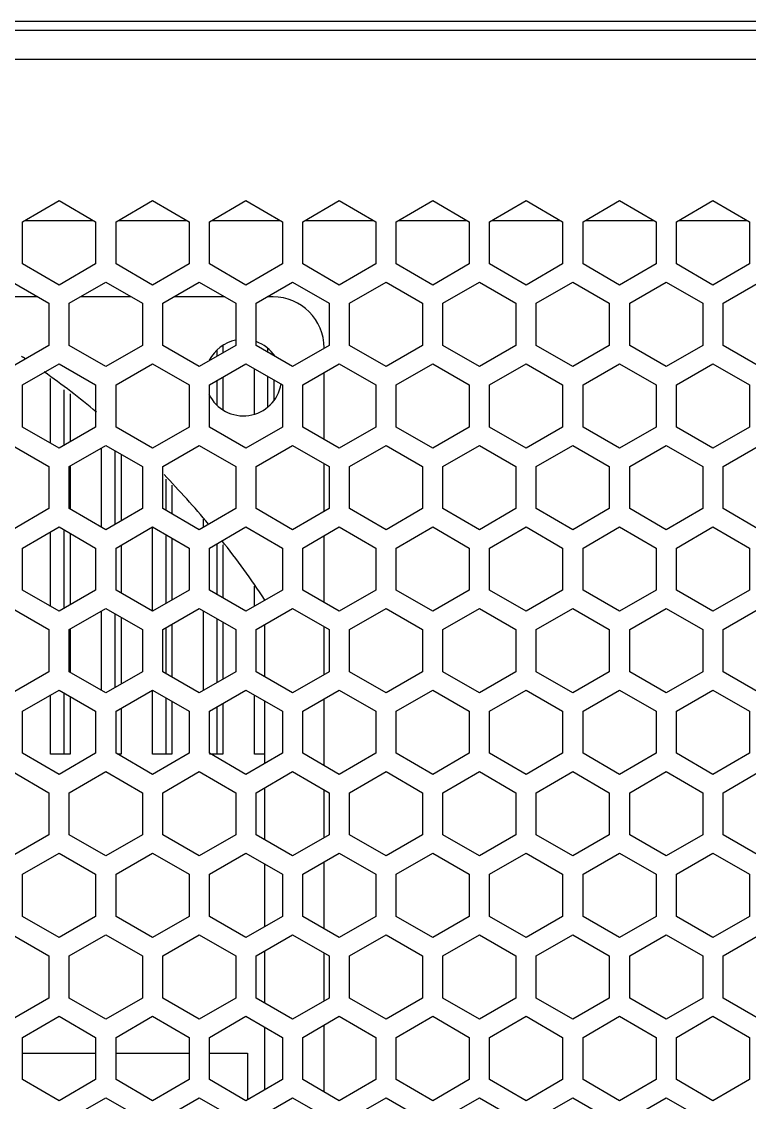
# Model space of a CAD drawing. Header units: millimetres. Extents: x 10297564 to 11610295, y -9287743 to -8409454.
# Drawn here: x 10534045 to 10534905, y -9094946 to -9093670 of the extents above; entities that cross this region are included whole.
import ezdxf

# ---------------------------------------------------------------- set-up
doc = ezdxf.new("R2010")
doc.units = ezdxf.units.MM
doc.header["$LTSCALE"] = 100
doc.layers.add('-0', color=7, linetype='Continuous')

# ---------------------------------------------------------------- blocks, each defined once
blk = doc.blocks.new('인버터 외형도')
at = {"layer": '-0', "linetype": 'Continuous'}
for p, q in [((127467.44, 40890.73), (115864.67, 40890.73)), ((115864.67, 40883.21), (127467.44, 40883.21)), ((115864.67, 40857.62), (127467.44, 40857.62)), ((123678.86, 40713.51), (123711.22, 40732.19)), ((123711.22, 40732.19), (123743.57, 40713.51)), ((123761.63, 40713.51), (123793.99, 40732.19)), ((123793.99, 40732.19), (123826.34, 40713.51)), ((123844.4, 40713.51), (123876.75, 40732.19)), ((123876.75, 40732.19), (123909.11, 40713.51)), ((123927.17, 40713.51), (123959.52, 40732.19)), ((123959.52, 40732.19), (123991.88, 40713.51)), ((124009.94, 40713.51), (124042.29, 40732.19)), ((124042.29, 40732.19), (124074.65, 40713.51)), ((124092.71, 40713.51), (124125.06, 40732.19)), ((124125.06, 40732.19), (124157.42, 40713.51)), ((124175.48, 40713.51), (124207.83, 40732.19)), ((124207.83, 40732.19), (124240.19, 40713.51)), ((124258.25, 40713.51), (124290.6, 40732.19)), ((124290.6, 40732.19), (124322.96, 40713.51)), ((123678.86, 40676.15), (123678.86, 40713.51)), ((123680.84, 40714.66), (123741.59, 40714.66)), ((123743.57, 40713.51), (123743.57, 40676.15)), ((123761.63, 40676.15), (123761.63, 40713.51)), ((123763.61, 40714.66), (123824.36, 40714.66)), ((123826.34, 40713.51), (123826.34, 40676.15)), ((123844.4, 40676.15), (123844.4, 40713.51)), ((123846.38, 40714.66), (123907.13, 40714.66)), ((123909.11, 40713.51), (123909.11, 40676.15)), ((123927.17, 40676.15), (123927.17, 40713.51)), ((123929.15, 40714.66), (123989.9, 40714.66)), ((123991.88, 40713.51), (123991.88, 40676.15)), ((124009.94, 40676.15), (124009.94, 40713.51)), ((124011.92, 40714.66), (124072.67, 40714.66)), ((124074.65, 40713.51), (124074.65, 40676.15)), ((124092.71, 40676.15), (124092.71, 40713.51)), ((124094.69, 40714.66), (124155.43, 40714.66)), ((124157.42, 40713.51), (124157.42, 40676.15)), ((124175.48, 40676.15), (124175.48, 40713.51)), ((124177.46, 40714.66), (124238.2, 40714.66)), ((124240.19, 40713.51), (124240.19, 40676.15)), ((124258.25, 40676.15), (124258.25, 40713.51)), ((124260.23, 40714.66), (124320.97, 40714.66)), ((124322.96, 40713.51), (124322.96, 40676.15)), ((123711.22, 40657.47), (123678.86, 40676.15)), ((123743.57, 40676.15), (123711.22, 40657.47)), ((123793.99, 40657.47), (123761.63, 40676.15)), ((123826.34, 40676.15), (123793.99, 40657.47)), ((123876.75, 40657.47), (123844.4, 40676.15)), ((123909.11, 40676.15), (123876.75, 40657.47)), ((123959.52, 40657.47), (123927.17, 40676.15)), ((123991.88, 40676.15), (123959.52, 40657.47)), ((124042.29, 40657.47), (124009.94, 40676.15)), ((124074.65, 40676.15), (124042.29, 40657.47)), ((124125.06, 40657.47), (124092.71, 40676.15)), ((124157.42, 40676.15), (124125.06, 40657.47)), ((124207.83, 40657.47), (124175.48, 40676.15)), ((124240.19, 40676.15), (124207.83, 40657.47)), ((124290.6, 40657.47), (124258.25, 40676.15)), ((124322.96, 40676.15), (124290.6, 40657.47)), ((123669.83, 40659.96), (123702.19, 40641.28)), ((123720.25, 40641.28), (123752.6, 40659.96)), ((123752.6, 40659.96), (123784.96, 40641.28)), ((123803.01, 40641.28), (123835.37, 40659.96)), ((123835.37, 40659.96), (123867.73, 40641.28)), ((123885.78, 40641.28), (123918.14, 40659.96)), ((123918.14, 40659.96), (123950.49, 40641.28)), ((123968.55, 40641.28), (124000.91, 40659.96)), ((124000.91, 40659.96), (124033.26, 40641.28)), ((124051.32, 40641.28), (124083.68, 40659.96)), ((124083.68, 40659.96), (124116.03, 40641.28)), ((124134.09, 40641.28), (124166.45, 40659.96)), ((124166.45, 40659.96), (124198.8, 40641.28)), ((124216.86, 40641.28), (124249.22, 40659.96)), ((124249.22, 40659.96), (124281.57, 40641.28)), ((124299.63, 40641.28), (124331.99, 40659.96)), ((123692.38, 40646.94), (123647.28, 40646.94)), ((123702.19, 40641.28), (123702.19, 40603.92)), ((123720.25, 40603.92), (123720.25, 40641.28)), ((123775.15, 40646.94), (123730.05, 40646.94)), ((123784.96, 40641.28), (123784.96, 40603.92)), ((123803.01, 40603.92), (123803.01, 40641.28)), ((123857.92, 40646.94), (123812.82, 40646.94)), ((123867.73, 40641.28), (123867.73, 40603.92)), ((123885.78, 40603.92), (123885.78, 40641.28)), ((123900.83, 40646.94), (123895.59, 40646.94)), ((123950.49, 40641.28), (123950.49, 40603.92)), ((123968.55, 40603.92), (123968.55, 40641.28)), ((124033.26, 40641.28), (124033.26, 40603.92)), ((124051.32, 40603.92), (124051.32, 40641.28)), ((124116.03, 40641.28), (124116.03, 40603.92)), ((124134.09, 40603.92), (124134.09, 40641.28)), ((124198.8, 40641.28), (124198.8, 40603.92)), ((124216.86, 40603.92), (124216.86, 40641.28)), ((124281.57, 40641.28), (124281.57, 40603.92)), ((124299.63, 40603.92), (124299.63, 40641.28)), ((123702.19, 40603.92), (123669.83, 40585.24)), ((123752.6, 40585.24), (123720.25, 40603.92)), ((123784.96, 40603.92), (123752.6, 40585.24)), ((123835.37, 40585.24), (123803.01, 40603.92)), ((123867.73, 40603.92), (123835.37, 40585.24)), ((123856.36, 40603.75), (123856.36, 40597.36)), ((123918.14, 40585.24), (123885.78, 40603.92)), ((123896.31, 40597.84), (123896.31, 40600.93)), ((123950.49, 40603.92), (123918.14, 40585.24)), ((123945.98, 40601.31), (123945.98, 40601.79)), ((124000.91, 40585.24), (123968.55, 40603.92)), ((124033.26, 40603.92), (124000.91, 40585.24)), ((124083.68, 40585.24), (124051.32, 40603.92)), ((124116.03, 40603.92), (124083.68, 40585.24)), ((124166.45, 40585.24), (124134.09, 40603.92)), ((124198.8, 40603.92), (124166.45, 40585.24)), ((124249.22, 40585.24), (124216.86, 40603.92)), ((124281.57, 40603.92), (124249.22, 40585.24)), ((124331.99, 40585.24), (124299.63, 40603.92)), ((123851.17, 40594.36), (123851.17, 40599.42)), ((123678.86, 40569.04), (123711.22, 40587.72)), ((123711.22, 40587.72), (123743.57, 40569.04)), ((123761.63, 40569.04), (123793.99, 40587.72)), ((123793.99, 40587.72), (123826.34, 40569.04)), ((123844.4, 40569.04), (123876.75, 40587.72)), ((123876.75, 40587.72), (123909.11, 40569.04)), ((123884.27, 40543.14), (123884.27, 40583.38)), ((123927.17, 40569.04), (123959.52, 40587.72)), ((123959.52, 40587.72), (123991.88, 40569.04)), ((124009.94, 40569.04), (124042.29, 40587.72)), ((124042.29, 40587.72), (124074.65, 40569.04)), ((124092.71, 40569.04), (124125.06, 40587.72)), ((124125.06, 40587.72), (124157.42, 40569.04)), ((124175.48, 40569.04), (124207.83, 40587.72)), ((124207.83, 40587.72), (124240.19, 40569.04)), ((124258.25, 40569.04), (124290.6, 40587.72)), ((124290.6, 40587.72), (124322.96, 40569.04)), ((123703.69, 40517.35), (123703.69, 40574.63)), ((123851.17, 40551.49), (123851.17, 40572.95)), ((123856.36, 40575.95), (123856.36, 40547.16)), ((123896.31, 40549.98), (123896.31, 40576.43)), ((123901.51, 40573.43), (123901.51, 40555.17)), ((123945.98, 40520.82), (123945.98, 40579.9)), ((123678.86, 40531.68), (123678.86, 40569.04)), ((123715.73, 40515.61), (123715.73, 40564.55)), ((123743.57, 40569.04), (123743.57, 40531.68)), ((123761.63, 40531.68), (123761.63, 40569.04)), ((123826.34, 40569.04), (123826.34, 40531.68)), ((123844.4, 40531.68), (123844.4, 40569.04)), ((123909.11, 40569.04), (123909.11, 40531.68)), ((123927.17, 40531.68), (123927.17, 40569.04)), ((123991.88, 40569.04), (123991.88, 40531.68)), ((124009.94, 40531.68), (124009.94, 40569.04)), ((124074.65, 40569.04), (124074.65, 40531.68)), ((124092.71, 40531.68), (124092.71, 40569.04)), ((124157.42, 40569.04), (124157.42, 40531.68)), ((124175.48, 40531.68), (124175.48, 40569.04)), ((124240.19, 40569.04), (124240.19, 40531.68)), ((124258.25, 40531.68), (124258.25, 40569.04)), ((124322.96, 40569.04), (124322.96, 40531.68)), ((123720.92, 40561), (123720.92, 40518.61)), ((123711.22, 40513), (123678.86, 40531.68)), ((123743.57, 40531.68), (123711.22, 40513)), ((123793.99, 40513), (123761.63, 40531.68)), ((123826.34, 40531.68), (123793.99, 40513)), ((123876.75, 40513), (123844.4, 40531.68)), ((123909.11, 40531.68), (123876.75, 40513)), ((123959.52, 40513), (123927.17, 40531.68)), ((123991.88, 40531.68), (123959.52, 40513)), ((124042.29, 40513), (124009.94, 40531.68)), ((124074.65, 40531.68), (124042.29, 40513)), ((124125.06, 40513), (124092.71, 40531.68)), ((124157.42, 40531.68), (124125.06, 40513)), ((124207.83, 40513), (124175.48, 40531.68)), ((124240.19, 40531.68), (124207.83, 40513)), ((124290.6, 40513), (124258.25, 40531.68)), ((124322.96, 40531.68), (124290.6, 40513)), ((123669.83, 40515.49), (123702.19, 40496.81)), ((123720.25, 40496.81), (123752.6, 40515.49)), ((123752.6, 40515.49), (123784.96, 40496.81)), ((123803.01, 40496.81), (123835.37, 40515.49)), ((123835.37, 40515.49), (123867.73, 40496.81)), ((123885.78, 40496.81), (123918.14, 40515.49)), ((123918.14, 40515.49), (123950.49, 40496.81)), ((123968.55, 40496.81), (124000.91, 40515.49)), ((124000.91, 40515.49), (124033.26, 40496.81)), ((124051.32, 40496.81), (124083.68, 40515.49)), ((124083.68, 40515.49), (124116.03, 40496.81)), ((124134.09, 40496.81), (124166.45, 40515.49)), ((124166.45, 40515.49), (124198.8, 40496.81)), ((124216.86, 40496.81), (124249.22, 40515.49)), ((124249.22, 40515.49), (124281.57, 40496.81)), ((124299.63, 40496.81), (124331.99, 40515.49)), ((123748.83, 40442.94), (123748.83, 40513.31)), ((123760.87, 40445.54), (123760.87, 40510.71)), ((123766.07, 40507.71), (123766.07, 40448.54)), ((123702.19, 40496.81), (123702.19, 40459.45)), ((123720.25, 40459.45), (123720.25, 40496.81)), ((123720.92, 40496.81), (123720.92, 40459.45)), ((123784.96, 40496.81), (123784.96, 40459.45)), ((123803.01, 40459.45), (123803.01, 40496.81)), ((123867.73, 40496.81), (123867.73, 40459.45)), ((123885.78, 40459.45), (123885.78, 40496.81)), ((123945.98, 40456.84), (123945.98, 40499.42)), ((123950.49, 40496.81), (123950.49, 40459.45)), ((123968.55, 40459.45), (123968.55, 40496.81)), ((124033.26, 40496.81), (124033.26, 40459.45)), ((124051.32, 40459.45), (124051.32, 40496.81)), ((124116.03, 40496.81), (124116.03, 40459.45)), ((124134.09, 40459.45), (124134.09, 40496.81)), ((124198.8, 40496.81), (124198.8, 40459.45)), ((124216.86, 40459.45), (124216.86, 40496.81)), ((124281.57, 40496.81), (124281.57, 40459.45)), ((124299.63, 40459.45), (124299.63, 40496.81)), ((123806.02, 40457.71), (123806.02, 40485.39)), ((123811.22, 40480.2), (123811.22, 40454.71)), ((123702.19, 40459.45), (123669.83, 40440.77)), ((123752.6, 40440.77), (123720.25, 40459.45)), ((123784.96, 40459.45), (123752.6, 40440.77)), ((123835.37, 40440.77), (123803.01, 40459.45)), ((123867.73, 40459.45), (123835.37, 40440.77)), ((123918.14, 40440.77), (123885.78, 40459.45)), ((123950.49, 40459.45), (123918.14, 40440.77)), ((124000.91, 40440.77), (123968.55, 40459.45)), ((124033.26, 40459.45), (124000.91, 40440.77)), ((124083.68, 40440.77), (124051.32, 40459.45)), ((124116.03, 40459.45), (124083.68, 40440.77)), ((124166.45, 40440.77), (124134.09, 40459.45)), ((124198.8, 40459.45), (124166.45, 40440.77)), ((124249.22, 40440.77), (124216.86, 40459.45)), ((124281.57, 40459.45), (124249.22, 40440.77)), ((124331.99, 40440.77), (124299.63, 40459.45)), ((123839.13, 40442.94), (123839.13, 40450)), ((123678.86, 40424.57), (123711.22, 40443.25)), ((123703.69, 40372.88), (123703.69, 40438.91)), ((123711.22, 40443.25), (123743.57, 40424.57)), ((123715.73, 40371.14), (123715.73, 40440.65)), ((123761.63, 40424.57), (123793.99, 40443.25)), ((123793.98, 40368.53), (123793.98, 40443.25)), ((123793.99, 40443.25), (123826.34, 40424.57)), ((123844.4, 40424.57), (123876.75, 40443.25)), ((123876.75, 40443.25), (123909.11, 40424.57)), ((123927.17, 40424.57), (123959.52, 40443.25)), ((123959.52, 40443.25), (123991.88, 40424.57)), ((124009.94, 40424.57), (124042.29, 40443.25)), ((124042.29, 40443.25), (124074.65, 40424.57)), ((124092.71, 40424.57), (124125.06, 40443.25)), ((124125.06, 40443.25), (124157.42, 40424.57)), ((124175.48, 40424.57), (124207.83, 40443.25)), ((124207.83, 40443.25), (124240.19, 40424.57)), ((124258.25, 40424.57), (124290.6, 40443.25)), ((124290.6, 40443.25), (124322.96, 40424.57)), ((123720.92, 40437.65), (123720.92, 40374.14)), ((123806.02, 40375.48), (123806.02, 40436.31)), ((123811.22, 40433.31), (123811.22, 40378.48)), ((123945.98, 40376.35), (123945.98, 40435.43)), ((123678.86, 40387.21), (123678.86, 40424.57)), ((123743.57, 40424.57), (123743.57, 40387.21)), ((123761.63, 40387.21), (123761.63, 40424.57)), ((123766.07, 40427.14), (123766.07, 40384.65)), ((123826.34, 40424.57), (123826.34, 40387.21)), ((123844.4, 40387.21), (123844.4, 40424.57)), ((123851.17, 40383.3), (123851.17, 40428.48)), ((123856.36, 40427.26), (123856.36, 40380.31)), ((123909.11, 40424.57), (123909.11, 40387.21)), ((123927.17, 40387.21), (123927.17, 40424.57)), ((123991.88, 40424.57), (123991.88, 40387.21)), ((124009.94, 40387.21), (124009.94, 40424.57)), ((124074.65, 40424.57), (124074.65, 40387.21)), ((124092.71, 40387.21), (124092.71, 40424.57)), ((124157.42, 40424.57), (124157.42, 40387.21)), ((124175.48, 40387.21), (124175.48, 40424.57)), ((124240.19, 40424.57), (124240.19, 40387.21)), ((124258.25, 40387.21), (124258.25, 40424.57)), ((124322.96, 40424.57), (124322.96, 40387.21)), ((123884.27, 40372.87), (123884.27, 40390.76)), ((123711.22, 40368.53), (123678.86, 40387.21)), ((123743.57, 40387.21), (123711.22, 40368.53)), ((123793.99, 40368.53), (123761.63, 40387.21)), ((123826.34, 40387.21), (123793.99, 40368.53)), ((123876.75, 40368.53), (123844.4, 40387.21)), ((123909.11, 40387.21), (123876.75, 40368.53)), ((123959.52, 40368.53), (123927.17, 40387.21)), ((123991.88, 40387.21), (123959.52, 40368.53)), ((124042.29, 40368.53), (124009.94, 40387.21)), ((124074.65, 40387.21), (124042.29, 40368.53)), ((124125.06, 40368.53), (124092.71, 40387.21)), ((124157.42, 40387.21), (124125.06, 40368.53)), ((124207.83, 40368.53), (124175.48, 40387.21)), ((124240.19, 40387.21), (124207.83, 40368.53)), ((124290.6, 40368.53), (124258.25, 40387.21)), ((124322.96, 40387.21), (124290.6, 40368.53)), ((123893.31, 40378.94), (123893.31, 40378.09)), ((123669.83, 40371.02), (123702.19, 40352.34)), ((123720.25, 40352.34), (123752.6, 40371.02)), ((123748.83, 40298.47), (123748.83, 40368.84)), ((123752.6, 40371.02), (123784.96, 40352.34)), ((123760.87, 40301.07), (123760.87, 40366.24)), ((123766.07, 40363.24), (123766.07, 40304.07)), ((123803.01, 40352.34), (123835.37, 40371.02)), ((123835.37, 40371.02), (123867.73, 40352.34)), ((123839.13, 40298.47), (123839.13, 40368.85)), ((123851.17, 40305.42), (123851.17, 40361.9)), ((123885.78, 40352.34), (123918.14, 40371.02)), ((123918.14, 40371.02), (123950.49, 40352.34)), ((123968.55, 40352.34), (124000.91, 40371.02)), ((124000.91, 40371.02), (124033.26, 40352.34)), ((124051.32, 40352.34), (124083.68, 40371.02)), ((124083.68, 40371.02), (124116.03, 40352.34)), ((124134.09, 40352.34), (124166.45, 40371.02)), ((124166.45, 40371.02), (124198.8, 40352.34)), ((124216.86, 40352.34), (124249.22, 40371.02)), ((124249.22, 40371.02), (124281.57, 40352.34)), ((124299.63, 40352.34), (124331.99, 40371.02)), ((123702.19, 40352.34), (123702.19, 40314.98)), ((123720.25, 40314.98), (123720.25, 40352.34)), ((123720.92, 40352.34), (123720.92, 40314.98)), ((123784.96, 40352.34), (123784.96, 40314.98)), ((123803.01, 40314.98), (123803.01, 40352.34)), ((123806.02, 40313.24), (123806.02, 40354.07)), ((123811.22, 40357.07), (123811.22, 40310.24)), ((123856.36, 40358.9), (123856.36, 40308.42)), ((123867.73, 40352.34), (123867.73, 40314.98)), ((123885.78, 40314.98), (123885.78, 40352.34)), ((123893.31, 40356.68), (123893.31, 40310.63)), ((123945.98, 40312.37), (123945.98, 40354.94)), ((123950.49, 40352.34), (123950.49, 40314.98)), ((123968.55, 40314.98), (123968.55, 40352.34)), ((124033.26, 40352.34), (124033.26, 40314.98)), ((124051.32, 40314.98), (124051.32, 40352.34)), ((124116.03, 40352.34), (124116.03, 40314.98)), ((124134.09, 40314.98), (124134.09, 40352.34)), ((124198.8, 40352.34), (124198.8, 40314.98)), ((124216.86, 40314.98), (124216.86, 40352.34)), ((124281.57, 40352.34), (124281.57, 40314.98)), ((124299.63, 40314.98), (124299.63, 40352.34)), ((123702.19, 40314.98), (123669.83, 40296.3)), ((123752.6, 40296.3), (123720.25, 40314.98)), ((123784.96, 40314.98), (123752.6, 40296.3)), ((123835.37, 40296.3), (123803.01, 40314.98)), ((123867.73, 40314.98), (123835.37, 40296.3)), ((123918.14, 40296.3), (123885.78, 40314.98)), ((123950.49, 40314.98), (123918.14, 40296.3)), ((124000.91, 40296.3), (123968.55, 40314.98)), ((124033.26, 40314.98), (124000.91, 40296.3)), ((124083.68, 40296.3), (124051.32, 40314.98)), ((124116.03, 40314.98), (124083.68, 40296.3)), ((124166.45, 40296.3), (124134.09, 40314.98)), ((124198.8, 40314.98), (124166.45, 40296.3)), ((124249.22, 40296.3), (124216.86, 40314.98)), ((124281.57, 40314.98), (124249.22, 40296.3)), ((124331.99, 40296.3), (124299.63, 40314.98)), ((123678.86, 40280.1), (123711.22, 40298.78)), ((123711.22, 40298.78), (123743.57, 40280.1)), ((123715.73, 40242.12), (123715.73, 40296.18)), ((123761.63, 40280.1), (123793.99, 40298.78)), ((123793.98, 40242.12), (123793.98, 40298.78)), ((123793.99, 40298.78), (123826.34, 40280.1)), ((123844.4, 40280.1), (123876.75, 40298.78)), ((123876.75, 40298.78), (123909.11, 40280.1)), ((123927.17, 40280.1), (123959.52, 40298.78)), ((123959.52, 40298.78), (123991.88, 40280.1)), ((124009.94, 40280.1), (124042.29, 40298.78)), ((124042.29, 40298.78), (124074.65, 40280.1)), ((124092.71, 40280.1), (124125.06, 40298.78)), ((124125.06, 40298.78), (124157.42, 40280.1)), ((124175.48, 40280.1), (124207.83, 40298.78)), ((124207.83, 40298.78), (124240.19, 40280.1)), ((124258.25, 40280.1), (124290.6, 40298.78)), ((124290.6, 40298.78), (124322.96, 40280.1)), ((123703.69, 40242.12), (123703.69, 40294.44)), ((123720.92, 40293.18), (123720.92, 40242.12)), ((123806.02, 40242.12), (123806.02, 40291.83)), ((123811.22, 40288.84), (123811.22, 40242.12)), ((123856.36, 40287.01), (123856.36, 40242.12)), ((123884.27, 40242.12), (123884.27, 40294.44)), ((123893.31, 40289.23), (123893.31, 40233.62)), ((123945.98, 40231.88), (123945.98, 40290.96)), ((123678.86, 40242.74), (123678.86, 40280.1)), ((123743.57, 40280.1), (123743.57, 40242.74)), ((123761.63, 40242.74), (123761.63, 40280.1)), ((123766.07, 40282.67), (123766.07, 40242.12)), ((123826.34, 40280.1), (123826.34, 40242.74)), ((123844.4, 40242.74), (123844.4, 40280.1)), ((123851.17, 40242.12), (123851.17, 40284.01)), ((123909.11, 40280.1), (123909.11, 40242.74)), ((123927.17, 40242.74), (123927.17, 40280.1)), ((123991.88, 40280.1), (123991.88, 40242.74)), ((124009.94, 40242.74), (124009.94, 40280.1)), ((124074.65, 40280.1), (124074.65, 40242.74)), ((124092.71, 40242.74), (124092.71, 40280.1)), ((124157.42, 40280.1), (124157.42, 40242.74)), ((124175.48, 40242.74), (124175.48, 40280.1)), ((124240.19, 40280.1), (124240.19, 40242.74)), ((124258.25, 40242.74), (124258.25, 40280.1)), ((124322.96, 40280.1), (124322.96, 40242.74)), ((123711.22, 40224.06), (123678.86, 40242.74)), ((123720.92, 40242.12), (123703.69, 40242.12)), ((123743.57, 40242.74), (123711.22, 40224.06)), ((123793.99, 40224.06), (123761.63, 40242.74)), ((123766.07, 40242.12), (123762.71, 40242.12)), ((123811.22, 40242.12), (123793.98, 40242.12)), ((123826.34, 40242.74), (123793.99, 40224.06)), ((123876.75, 40224.06), (123844.4, 40242.74)), ((123856.36, 40242.12), (123844.4, 40242.12)), ((123909.11, 40242.74), (123876.75, 40224.06)), ((123893.31, 40242.12), (123884.27, 40242.12)), ((123959.52, 40224.06), (123927.17, 40242.74)), ((123991.88, 40242.74), (123959.52, 40224.06)), ((124042.29, 40224.06), (124009.94, 40242.74)), ((124074.65, 40242.74), (124042.29, 40224.06)), ((124125.06, 40224.06), (124092.71, 40242.74)), ((124157.42, 40242.74), (124125.06, 40224.06)), ((124207.83, 40224.06), (124175.48, 40242.74)), ((124240.19, 40242.74), (124207.83, 40224.06)), ((124290.6, 40224.06), (124258.25, 40242.74)), ((124322.96, 40242.74), (124290.6, 40224.06)), ((123669.83, 40226.55), (123702.19, 40207.87)), ((123720.25, 40207.87), (123752.6, 40226.55)), ((123752.6, 40226.55), (123784.96, 40207.87)), ((123803.01, 40207.87), (123835.37, 40226.55)), ((123835.37, 40226.55), (123867.73, 40207.87)), ((123885.78, 40207.87), (123918.14, 40226.55)), ((123918.14, 40226.55), (123950.49, 40207.87)), ((123968.55, 40207.87), (124000.91, 40226.55)), ((124000.91, 40226.55), (124033.26, 40207.87)), ((124051.32, 40207.87), (124083.68, 40226.55)), ((124083.68, 40226.55), (124116.03, 40207.87)), ((124134.09, 40207.87), (124166.45, 40226.55)), ((124166.45, 40226.55), (124198.8, 40207.87)), ((124216.86, 40207.87), (124249.22, 40226.55)), ((124249.22, 40226.55), (124281.57, 40207.87)), ((124299.63, 40207.87), (124331.99, 40226.55)), ((123893.31, 40212.21), (123893.31, 40166.16)), ((123945.98, 40167.9), (123945.98, 40210.47)), ((123702.19, 40207.87), (123702.19, 40170.51)), ((123720.25, 40170.51), (123720.25, 40207.87)), ((123784.96, 40207.87), (123784.96, 40170.51)), ((123803.01, 40170.51), (123803.01, 40207.87)), ((123867.73, 40207.87), (123867.73, 40170.51)), ((123885.78, 40170.51), (123885.78, 40207.87)), ((123950.49, 40207.87), (123950.49, 40170.51)), ((123968.55, 40170.51), (123968.55, 40207.87)), ((124033.26, 40207.87), (124033.26, 40170.51)), ((124051.32, 40170.51), (124051.32, 40207.87)), ((124116.03, 40207.87), (124116.03, 40170.51)), ((124134.09, 40170.51), (124134.09, 40207.87)), ((124198.8, 40207.87), (124198.8, 40170.51)), ((124216.86, 40170.51), (124216.86, 40207.87)), ((124281.57, 40207.87), (124281.57, 40170.51)), ((124299.63, 40170.51), (124299.63, 40207.87)), ((123702.19, 40170.51), (123669.83, 40151.83)), ((123752.6, 40151.83), (123720.25, 40170.51)), ((123784.96, 40170.51), (123752.6, 40151.83)), ((123835.37, 40151.83), (123803.01, 40170.51)), ((123867.73, 40170.51), (123835.37, 40151.83)), ((123918.14, 40151.83), (123885.78, 40170.51)), ((123950.49, 40170.51), (123918.14, 40151.83)), ((124000.91, 40151.83), (123968.55, 40170.51)), ((124033.26, 40170.51), (124000.91, 40151.83)), ((124083.68, 40151.83), (124051.32, 40170.51)), ((124116.03, 40170.51), (124083.68, 40151.83)), ((124166.45, 40151.83), (124134.09, 40170.51)), ((124198.8, 40170.51), (124166.45, 40151.83)), ((124249.22, 40151.83), (124216.86, 40170.51)), ((124281.57, 40170.51), (124249.22, 40151.83)), ((124331.99, 40151.83), (124299.63, 40170.51)), ((123678.86, 40135.63), (123711.22, 40154.31)), ((123711.22, 40154.31), (123743.57, 40135.63)), ((123761.63, 40135.63), (123793.99, 40154.31)), ((123793.99, 40154.31), (123826.34, 40135.63)), ((123844.4, 40135.63), (123876.75, 40154.31)), ((123876.75, 40154.31), (123909.11, 40135.63)), ((123927.17, 40135.63), (123959.52, 40154.31)), ((123959.52, 40154.31), (123991.88, 40135.63)), ((124009.94, 40135.63), (124042.29, 40154.31)), ((124042.29, 40154.31), (124074.65, 40135.63)), ((124092.71, 40135.63), (124125.06, 40154.31)), ((124125.06, 40154.31), (124157.42, 40135.63)), ((124175.48, 40135.63), (124207.83, 40154.31)), ((124207.83, 40154.31), (124240.19, 40135.63)), ((124258.25, 40135.63), (124290.6, 40154.31)), ((124290.6, 40154.31), (124322.96, 40135.63)), ((123893.31, 40144.76), (123893.31, 40089.15)), ((123945.98, 40087.41), (123945.98, 40146.49)), ((123678.86, 40098.27), (123678.86, 40135.63)), ((123743.57, 40135.63), (123743.57, 40098.27)), ((123761.63, 40098.27), (123761.63, 40135.63)), ((123826.34, 40135.63), (123826.34, 40098.27)), ((123844.4, 40098.27), (123844.4, 40135.63)), ((123909.11, 40135.63), (123909.11, 40098.27)), ((123927.17, 40098.27), (123927.17, 40135.63)), ((123991.88, 40135.63), (123991.88, 40098.27)), ((124009.94, 40098.27), (124009.94, 40135.63)), ((124074.65, 40135.63), (124074.65, 40098.27)), ((124092.71, 40098.27), (124092.71, 40135.63)), ((124157.42, 40135.63), (124157.42, 40098.27)), ((124175.48, 40098.27), (124175.48, 40135.63)), ((124240.19, 40135.63), (124240.19, 40098.27)), ((124258.25, 40098.27), (124258.25, 40135.63)), ((124322.96, 40135.63), (124322.96, 40098.27)), ((123711.22, 40079.59), (123678.86, 40098.27)), ((123743.57, 40098.27), (123711.22, 40079.59)), ((123793.99, 40079.59), (123761.63, 40098.27)), ((123826.34, 40098.27), (123793.99, 40079.59)), ((123876.75, 40079.59), (123844.4, 40098.27)), ((123909.11, 40098.27), (123876.75, 40079.59)), ((123959.52, 40079.59), (123927.17, 40098.27)), ((123991.88, 40098.27), (123959.52, 40079.59)), ((124042.29, 40079.59), (124009.94, 40098.27)), ((124074.65, 40098.27), (124042.29, 40079.59)), ((124125.06, 40079.59), (124092.71, 40098.27)), ((124157.42, 40098.27), (124125.06, 40079.59)), ((124207.83, 40079.59), (124175.48, 40098.27)), ((124240.19, 40098.27), (124207.83, 40079.59)), ((124290.6, 40079.59), (124258.25, 40098.27)), ((124322.96, 40098.27), (124290.6, 40079.59)), ((123669.83, 40082.08), (123702.19, 40063.4)), ((123720.25, 40063.4), (123752.6, 40082.08)), ((123752.6, 40082.08), (123784.96, 40063.4)), ((123803.01, 40063.4), (123835.37, 40082.08)), ((123835.37, 40082.08), (123867.73, 40063.4)), ((123885.78, 40063.4), (123918.14, 40082.08)), ((123918.14, 40082.08), (123950.49, 40063.4)), ((123968.55, 40063.4), (124000.91, 40082.08)), ((124000.91, 40082.08), (124033.26, 40063.4)), ((124051.32, 40063.4), (124083.68, 40082.08)), ((124083.68, 40082.08), (124116.03, 40063.4)), ((124134.09, 40063.4), (124166.45, 40082.08)), ((124166.45, 40082.08), (124198.8, 40063.4)), ((124216.86, 40063.4), (124249.22, 40082.08)), ((124249.22, 40082.08), (124281.57, 40063.4)), ((124299.63, 40063.4), (124331.99, 40082.08)), ((123893.31, 40067.74), (123893.31, 40021.69)), ((123945.98, 40023.43), (123945.98, 40066)), ((123702.19, 40063.4), (123702.19, 40026.04)), ((123720.25, 40026.04), (123720.25, 40063.4)), ((123784.96, 40063.4), (123784.96, 40026.04)), ((123803.01, 40026.04), (123803.01, 40063.4)), ((123867.73, 40063.4), (123867.73, 40026.04)), ((123885.78, 40026.04), (123885.78, 40063.4)), ((123950.49, 40063.4), (123950.49, 40026.04)), ((123968.55, 40026.04), (123968.55, 40063.4)), ((124033.26, 40063.4), (124033.26, 40026.04)), ((124051.32, 40026.04), (124051.32, 40063.4)), ((124116.03, 40063.4), (124116.03, 40026.04)), ((124134.09, 40026.04), (124134.09, 40063.4)), ((124198.8, 40063.4), (124198.8, 40026.04)), ((124216.86, 40026.04), (124216.86, 40063.4)), ((124281.57, 40063.4), (124281.57, 40026.04)), ((124299.63, 40026.04), (124299.63, 40063.4)), ((123702.19, 40026.04), (123669.83, 40007.36)), ((123752.6, 40007.36), (123720.25, 40026.04)), ((123784.96, 40026.04), (123752.6, 40007.36)), ((123835.37, 40007.36), (123803.01, 40026.04)), ((123867.73, 40026.04), (123835.37, 40007.36)), ((123918.14, 40007.36), (123885.78, 40026.04)), ((123950.49, 40026.04), (123918.14, 40007.36)), ((124000.91, 40007.36), (123968.55, 40026.04)), ((124033.26, 40026.04), (124000.91, 40007.36)), ((124083.68, 40007.36), (124051.32, 40026.04)), ((124116.03, 40026.04), (124083.68, 40007.36)), ((124166.45, 40007.36), (124134.09, 40026.04)), ((124198.8, 40026.04), (124166.45, 40007.36)), ((124249.22, 40007.36), (124216.86, 40026.04)), ((124281.57, 40026.04), (124249.22, 40007.36)), ((124331.99, 40007.36), (124299.63, 40026.04)), ((123678.86, 39991.16), (123711.22, 40009.84)), ((123711.22, 40009.84), (123743.57, 39991.16)), ((123761.63, 39991.16), (123793.99, 40009.84)), ((123793.99, 40009.84), (123826.34, 39991.16)), ((123844.4, 39991.16), (123876.75, 40009.84)), ((123876.75, 40009.84), (123909.11, 39991.16)), ((123927.17, 39991.16), (123959.52, 40009.84)), ((123959.52, 40009.84), (123991.88, 39991.16)), ((124009.94, 39991.16), (124042.29, 40009.84)), ((124042.29, 40009.84), (124074.65, 39991.16)), ((124092.71, 39991.16), (124125.06, 40009.84)), ((124125.06, 40009.84), (124157.42, 39991.16)), ((124175.48, 39991.16), (124207.83, 40009.84)), ((124207.83, 40009.84), (124240.19, 39991.16)), ((124258.25, 39991.16), (124290.6, 40009.84)), ((124290.6, 40009.84), (124322.96, 39991.16)), ((123893.31, 40000.29), (123893.31, 39944.68)), ((123945.98, 39942.94), (123945.98, 40002.02)), ((123678.86, 39953.8), (123678.86, 39991.16)), ((123743.57, 39991.16), (123743.57, 39953.8)), ((123761.63, 39953.8), (123761.63, 39991.16)), ((123826.34, 39991.16), (123826.34, 39953.8)), ((123844.4, 39953.8), (123844.4, 39991.16)), ((123909.11, 39991.16), (123909.11, 39953.8)), ((123927.17, 39953.8), (123927.17, 39991.16)), ((123991.88, 39991.16), (123991.88, 39953.8)), ((124009.94, 39953.8), (124009.94, 39991.16)), ((124074.65, 39991.16), (124074.65, 39953.8)), ((124092.71, 39953.8), (124092.71, 39991.16)), ((124157.42, 39991.16), (124157.42, 39953.8)), ((124175.48, 39953.8), (124175.48, 39991.16)), ((124240.19, 39991.16), (124240.19, 39953.8)), ((124258.25, 39953.8), (124258.25, 39991.16)), ((124322.96, 39991.16), (124322.96, 39953.8)), ((123678.86, 39977.26), (123743.57, 39977.26)), ((123761.63, 39977.26), (123826.34, 39977.26)), ((123844.4, 39977.26), (123878.26, 39977.26)), ((123878.26, 39977.26), (123878.26, 39935.99)), ((123711.22, 39935.12), (123678.86, 39953.8)), ((123743.57, 39953.8), (123711.22, 39935.12)), ((123793.99, 39935.12), (123761.63, 39953.8)), ((123826.34, 39953.8), (123793.99, 39935.12)), ((123876.75, 39935.12), (123844.4, 39953.8)), ((123909.11, 39953.8), (123876.75, 39935.12)), ((123959.52, 39935.12), (123927.17, 39953.8)), ((123991.88, 39953.8), (123959.52, 39935.12)), ((124042.29, 39935.12), (124009.94, 39953.8)), ((124074.65, 39953.8), (124042.29, 39935.12)), ((124125.06, 39935.12), (124092.71, 39953.8)), ((124157.42, 39953.8), (124125.06, 39935.12)), ((124207.83, 39935.12), (124175.48, 39953.8)), ((124240.19, 39953.8), (124207.83, 39935.12)), ((124290.6, 39935.12), (124258.25, 39953.8)), ((124322.96, 39953.8), (124290.6, 39935.12)), ((123720.25, 39918.93), (123752.6, 39937.61)), ((123752.6, 39937.61), (123784.96, 39918.93)), ((123803.01, 39918.93), (123835.37, 39937.61)), ((123835.37, 39937.61), (123867.73, 39918.93)), ((123885.78, 39918.93), (123918.14, 39937.61)), ((123918.14, 39937.61), (123950.49, 39918.93)), ((123968.55, 39918.93), (124000.91, 39937.61)), ((124000.91, 39937.61), (124033.26, 39918.93)), ((124051.32, 39918.93), (124083.68, 39937.61)), ((124083.68, 39937.61), (124116.03, 39918.93)), ((124134.09, 39918.93), (124166.45, 39937.61)), ((124166.45, 39937.61), (124198.8, 39918.93)), ((124216.86, 39918.93), (124249.22, 39937.61)), ((124249.22, 39937.61), (124281.57, 39918.93))]:
    blk.add_line(p, q, dxfattribs=at)
for centre, radius, start, end in [((123900.83, 40601.79), 45.15, 0, 90), ((123874.5, 40575.46), 33.86, 101.74053, 153.04071), ((123874.5, 40575.46), 33.86, 34.0246, 70.44936), ((123253.73, 39954.69), 767.5, 56.13777, 56.44269), ((123253.73, 39954.69), 767.5, 50.27234, 54.63177), ((123874.5, 40575.46), 33.86, 205.86904, 350.57455), ((123253.73, 39954.69), 767.5, 39.77738, 44.17614), ((123253.73, 39954.69), 767.5, 33.55731, 38.38395)]:
    blk.add_arc(centre, radius, start, end, dxfattribs=at)

msp = doc.modelspace()

# ---------------------------------------------------------------- block references
at = {"xscale": 1.333333333333333, "yscale": 1.333333333333333, "zscale": 1.333333333333333}
msp.add_blockref('인버터 외형도', (10369140.6, -9148191), dxfattribs=at)

doc.saveas('drawing.dxf')
